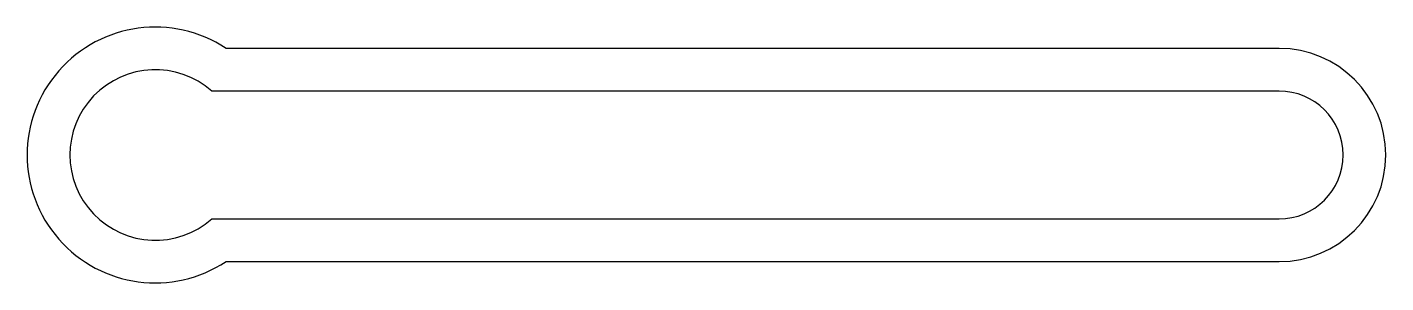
# Model space of a CAD drawing. Header units: millimetres. Extents: x 66.4 to 130.1, y 139.3 to 151.3.
import ezdxf

# ---------------------------------------------------------------- set-up
doc = ezdxf.new("R2010")
doc.units = ezdxf.units.MM

msp = doc.modelspace()

# ---------------------------------------------------------------- linework, layer by layer
at = {"color": 7, "linetype": 'Continuous', "lineweight": 25}
for p, q in [((125.054, 150.291), (75.725, 150.291)), ((125.054, 148.291), (75.054, 148.291)), ((75.054, 142.291), (125.054, 142.291)), ((75.725, 140.291), (125.054, 140.291))]:
    msp.add_line(p, q, dxfattribs=at)
for centre, radius, start, end in [((72.408, 145.291), 6, 56.44269, 303.55731), ((125.054, 145.291), 5, 270, 90), ((72.408, 145.291), 4, 48.59038, 311.40962), ((125.054, 145.291), 3, 270, 90)]:
    msp.add_arc(centre, radius, start, end, dxfattribs=at)

doc.saveas('drawing.dxf')
